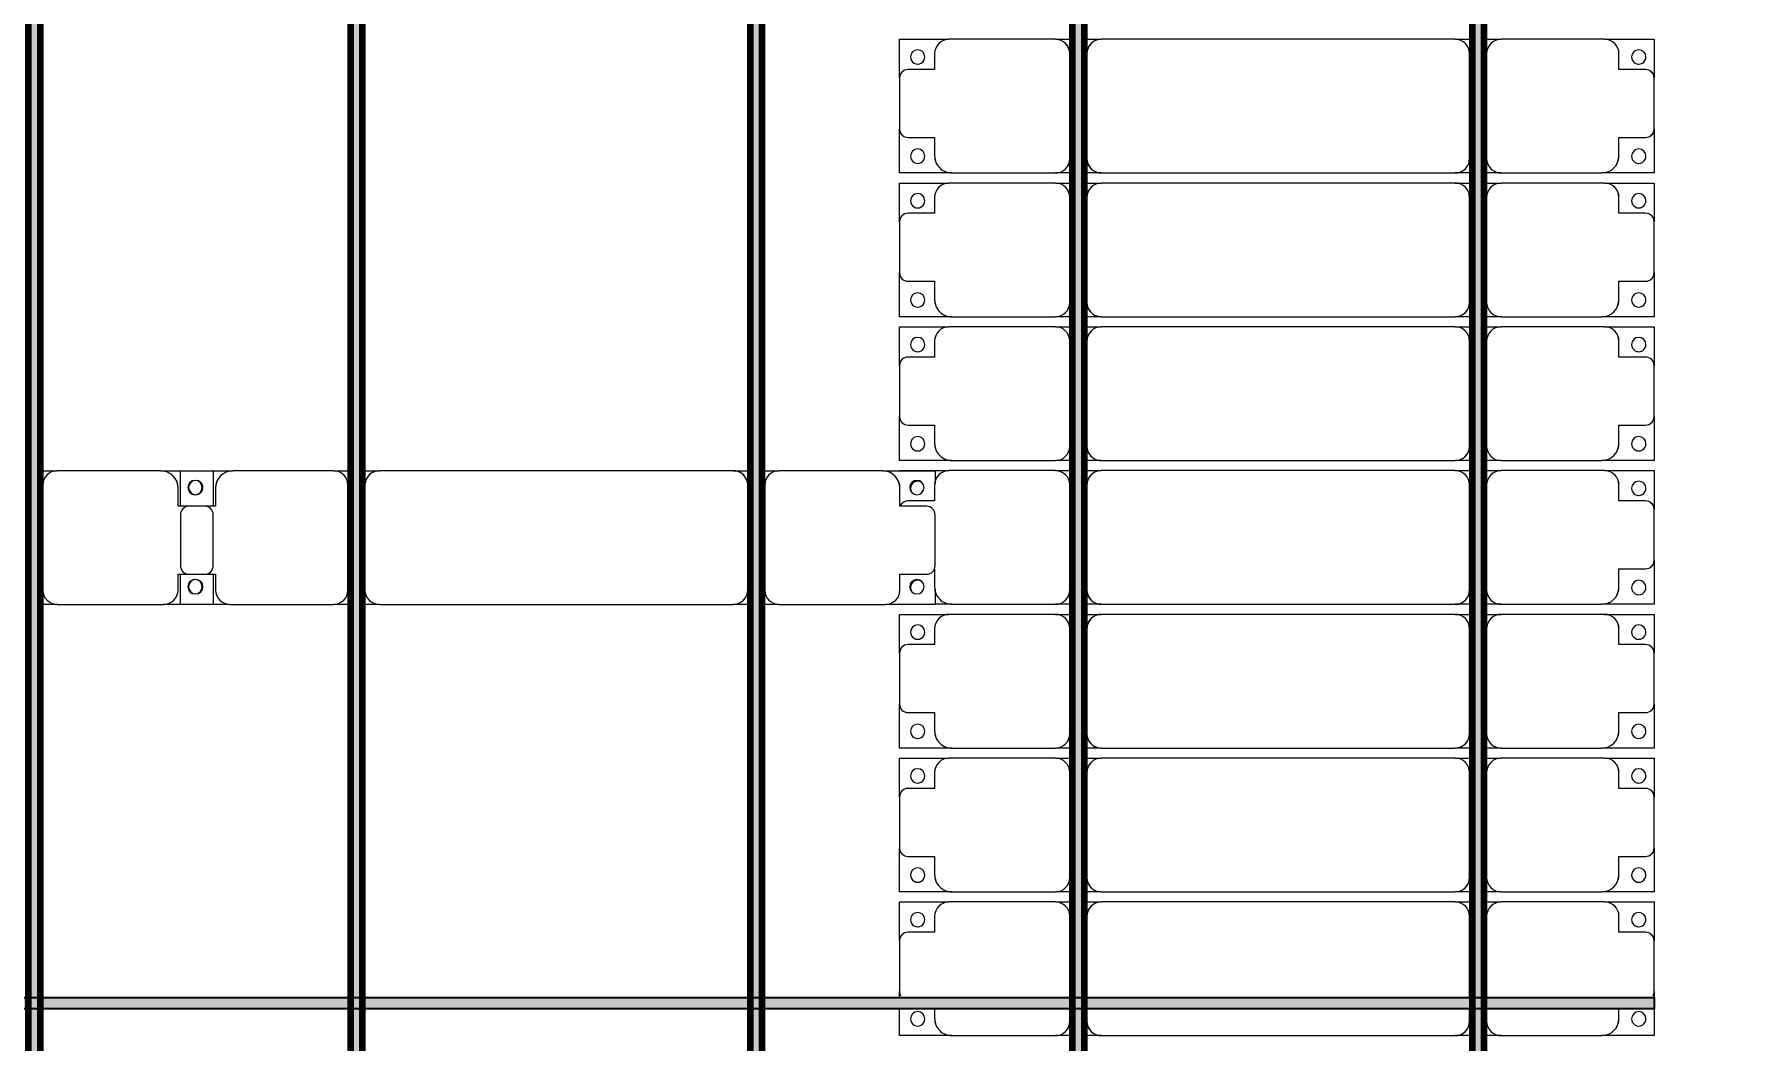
# Model space of a CAD drawing. Header units: millimetres. Extents: x 312848 to 517332, y -142134 to -35114.
# Drawn here: x 394305 to 400272, y -53078 to -49578 of the extents above; entities that cross this region are included whole.
import ezdxf

# ---------------------------------------------------------------- set-up
doc = ezdxf.new("R2010")
doc.units = ezdxf.units.MM
for name, color, linetype, lineweight in [('A-ANNO-DIMS', 211, 'Continuous', 9), ('A-ANNO-DIMS-500', 211, 'Continuous', 9), ('A-GENM', 13, 'Continuous', 9), ('S-BEAM', 12, 'Continuous', 9)]:
    doc.layers.add(name, color=color, linetype=linetype, lineweight=lineweight)
doc.styles.add('Trebuchet MS', font='trebuc.ttf', dxfattribs={"width": 0.8, "height": 1500})
doc.dimstyles.new('Arc_Length_-_3mm_Trebuchet_MS_3', dxfattribs={"dimscale": 304.8, "dimtxt": 1546.42636, "dimasz": 1.64042, "dimexe": 2.46063, "dimexo": 2.46063, "dimgap": 0.492126, "dimtad": 1, "dimdec": 0, "dimrnd": 10, "dimzin": 0, "dimdsep": 46, "dimtxsty": 'Trebuchet MS', "dimblk1": 'OBLIQUE', "dimblk2": 'OBLIQUE', "dimsah": 1, "dimcen": 0.09, "dimdle": 1.64042, "dimazin": 0, "dimtfac": 1, "dimtdec": 4, "dimtix": 1, "dimtmove": 0, "dimatfit": 3, "dimfxl": 1, "dimtvp": 1, "dimtfill": 1, "dimtolj": 1, "dimtzin": 0, "dimarcsym": 2})

# ---------------------------------------------------------------- blocks, each defined once
blk = doc.blocks.new('Dai phao do pin - DẢI PHAO ĐỠ PIN-67477-KHUNG KẾT CẤU BÈ PIN 3')
at = {"layer": 'A-GENM', "color": 7}
for p, q in [((65970, 241.6), (66029.7, 241.6)), ((66389.7, 241.6), (66029.7, 241.6)), ((66389.7, 241.6), (66572.2, 241.6)), ((66457.8, 241.6), (66640.3, 241.6)), ((66457.8, 118.2), (66457.8, 241.6)), ((66572.2, 241.6), (66572.2, 118.2)), ((66990.3, 241.6), (66640.3, 241.6)), ((66990.3, 241.6), (67050, 241.6)), ((67090, 241.6), (67149.7, 241.6)), ((68380.3, 241.6), (67149.7, 241.6)), ((68380.3, 241.6), (68440, 241.6)), ((68480, 241.6), (68539.7, 241.6)), ((68899.7, 241.6), (68539.7, 241.6)), ((68899.7, 241.6), (69082.2, 241.6)), ((69082.2, 241.6), (69082.2, 196.5)), ((65979.7, 191.6), (65979.7, -173.4)), ((66449.7, 118.2), (66449.7, 181.6)), ((66580.3, 181.6), (66580.3, 118.2)), ((67040.3, -173.4), (67040.3, 191.6)), ((67099.7, 191.6), (67099.7, -173.4)), ((68430.3, -173.4), (68430.3, 191.6)), ((68489.7, 191.6), (68489.7, -173.4)), ((68959.7, 118.2), (68959.7, 181.6)), ((66542.2, 118.2), (66449.7, 118.2)), ((66457.8, 88.2), (66457.8, -88.2)), ((66580.3, 118.2), (66487.8, 118.2)), ((66572.2, -88.2), (66572.2, 88.2)), ((69052.2, 118.2), (68959.7, 118.2)), ((69082.2, -88.2), (69082.2, 88.2)), ((66449.7, -173.4), (66449.7, -118.2)), ((66449.7, -118.2), (66542.2, -118.2)), ((66457.8, -223.4), (66457.8, -118.2)), ((66487.8, -118.2), (66580.3, -118.2)), ((66572.2, -118.2), (66572.2, -223.4)), ((66580.3, -118.2), (66580.3, -173.4)), ((68959.7, -173.4), (68959.7, -118.2)), ((68959.7, -118.2), (69052.2, -118.2)), ((69082.2, -169.7), (69082.2, -223.4)), ((66029.7, -223.4), (65970, -223.4)), ((66029.7, -223.4), (66399.7, -223.4)), ((66572.2, -223.4), (66399.7, -223.4)), ((66626.5, -223.4), (66457.8, -223.4)), ((66630.3, -223.4), (66990.3, -223.4)), ((67050, -223.4), (66990.3, -223.4)), ((67149.7, -223.4), (67090, -223.4)), ((67149.7, -223.4), (68380.3, -223.4)), ((68440, -223.4), (68380.3, -223.4)), ((68539.7, -223.4), (68480, -223.4)), ((68539.7, -223.4), (68909.7, -223.4)), ((69082.2, -223.4), (68909.7, -223.4))]:
    blk.add_line(p, q, dxfattribs=at)
for centre, radius, start, end in [((66029.7, 191.6), 50, 90, 180), ((66389.7, 181.6), 60, 0, 90), ((66640.3, 181.6), 60, 90, 180), ((66990.3, 191.6), 50, 0, 90), ((67149.7, 191.6), 50, 90, 180), ((67149.7, 191.6), 50, 105, 180), ((68380.3, 191.6), 50, 0, 90), ((68380.3, 191.6), 50, 15, 90), ((68539.7, 191.6), 50, 90, 180), ((68899.7, 181.6), 60, 360, 90), ((66029.7, 191.6), 50, 135, 180), ((66389.7, 181.6), 60, 0, 30), ((66508.6, 183.2), 25, 0, 180), ((66508.6, 183.2), 25, 180, 0), ((66511.4, 183.2), 25, 0, 180), ((66511.4, 183.2), 25, 180, 360), ((66640.3, 181.6), 60, 150, 180), ((66990.3, 191.6), 50, 0, 45), ((68539.7, 191.6), 50, 135, 180), ((68899.7, 181.6), 60, 360, 30), ((69018.6, 183.2), 25, 0, 180), ((69018.6, 183.2), 25, 180, 0), ((66487.8, 88.2), 30, 90, 180), ((66542.2, 88.2), 30, 0, 90), ((69052.2, 88.2), 30, 0, 90), ((66487.8, -88.2), 30, 180, 270), ((66542.2, -88.2), 30, 270, 0), ((69052.2, -88.2), 30, 270, 0), ((69052.2, -88.2), 30, 300, 330), ((66029.7, -173.4), 50, 180, 270), ((66029.7, -173.4), 50, 180, 225), ((66399.7, -173.4), 50, 270, 0), ((66399.7, -173.4), 50, 315, 0), ((66508.6, -161.8), 25, 0, 180), ((66508.6, -161.8), 25, 180, 360), ((66511.4, -161.8), 25, 0, 180), ((66511.4, -161.8), 25, 180, 0), ((66630.3, -173.4), 50, 180, 270), ((66630.3, -173.4), 50, 180, 225), ((66990.3, -173.4), 50, 270, 0), ((66990.3, -173.4), 50, 315, 0), ((67149.7, -173.4), 50, 180, 270), ((67149.7, -173.4), 50, 180, 270), ((68380.3, -173.4), 50, 270, 0), ((68380.3, -173.4), 50, 285, 0), ((68539.7, -173.4), 50, 180, 270), ((68539.7, -173.4), 50, 180, 225), ((68909.7, -173.4), 50, 270, 0), ((68909.7, -173.4), 50, 315, 0), ((69018.6, -161.8), 25, 0, 180), ((69018.6, -161.8), 25, 180, 0)]:
    blk.add_arc(centre, radius, start, end, dxfattribs=at)
blk = doc.blocks.new('Dầm C52 - Hộp 40x60-69555-KHUNG KẾT CẤU BÈ PIN 3')
at = {"layer": 'S-BEAM', "lineweight": 25}
blk.add_hatch(color=4, dxfattribs=at).paths.add_polyline_path([(37512.3, -20), (37702.2, -20), (37702.2, 20), (-37702.2, 20), (-37702.2, -20), (37035.7, -20)])
at = {"layer": 'S-BEAM', "color": 4, "lineweight": 25}
for p, q in [((-37702.2, 20), (37702.2, 20)), ((37702.2, 20), (37702.2, -20)), ((37702.2, -20), (-37702.2, -20))]:
    blk.add_line(p, q, dxfattribs=at)
blk = doc.blocks.new('Dải phao đi lại kèm đỡ invester - DẢI PHAO ĐI LẠI-V20-KHUNG KẾT CẤU BÈ PIN 3')
at = {"layer": 'A-GENM', "color": 7}
for p, q in [((80258.4, 1312.2), (80351.2, 1312.2)), ((80258.4, 1129.7), (80258.4, 1312.2)), ((80391.2, 1312.2), (80411.8, 1312.2)), ((80588.2, 1312.2), (80411.8, 1312.2)), ((80588.2, 1312.2), (80723.4, 1312.2)), ((80618.2, 1189.7), (80618.2, 1282.2)), ((80723.4, 1312.2), (80723.4, 1139.7)), ((80758.4, 1312.2), (80911.8, 1312.2)), ((80758.4, 1129.7), (80758.4, 1312.2)), ((80881.8, 1282.2), (80881.8, 1189.7)), ((81088.2, 1312.2), (80911.8, 1312.2)), ((81088.2, 1312.2), (81223.4, 1312.2)), ((81118.2, 1189.7), (81118.2, 1282.2)), ((81223.4, 1312.2), (81223.4, 1139.7)), ((81258.4, 1312.2), (81411.8, 1312.2)), ((81258.4, 1129.7), (81258.4, 1312.2)), ((81381.8, 1282.2), (81381.8, 1189.7)), ((81588.2, 1312.2), (81411.8, 1312.2)), ((81588.2, 1312.2), (81723.4, 1312.2)), ((81618.2, 1189.7), (81618.2, 1282.2)), ((81723.4, 1312.2), (81723.4, 1139.7)), ((81794.6, 1312.2), (81803.5, 1312.2)), ((82118.2, 1189.7), (82118.2, 1282.2)), ((82169.7, 1312.2), (82176.8, 1312.2)), ((82223.4, 1312.2), (82223.4, 1139.7)), ((82258.4, 1312.2), (82411.8, 1312.2)), ((82258.4, 1129.7), (82258.4, 1312.2)), ((82381.8, 1282.2), (82381.8, 1189.7)), ((82588.2, 1312.2), (82411.8, 1312.2)), ((82588.2, 1312.2), (82723.4, 1312.2)), ((82618.2, 1189.7), (82618.2, 1282.2)), ((82723.4, 1312.2), (82723.4, 1139.7)), ((82758.4, 1312.2), (82911.8, 1312.2)), ((82758.4, 1129.7), (82758.4, 1312.2)), ((82881.8, 1282.2), (82881.8, 1189.7)), ((83088.2, 1312.2), (82911.8, 1312.2)), ((83088.2, 1312.2), (83223.4, 1312.2)), ((83118.2, 1189.7), (83118.2, 1282.2)), ((83223.4, 1312.2), (83223.4, 1139.7)), ((83258.4, 1312.2), (83411.8, 1312.2)), ((83258.4, 1129.7), (83258.4, 1312.2)), ((83381.8, 1282.2), (83381.8, 1189.7)), ((83588.2, 1312.2), (83411.8, 1312.2)), ((83588.2, 1312.2), (83723.4, 1312.2)), ((83618.2, 1189.7), (83618.2, 1282.2)), ((83723.4, 1312.2), (83723.4, 1139.7)), ((80351.2, 1189.7), (80318.4, 1189.7)), ((80673.4, 1189.7), (80618.2, 1189.7)), ((80723.4, 769.7), (80723.4, 1139.7)), ((80881.8, 1189.7), (80818.4, 1189.7)), ((81173.4, 1189.7), (81118.2, 1189.7)), ((81223.4, 769.7), (81223.4, 1139.7)), ((81381.8, 1189.7), (81318.4, 1189.7)), ((81673.4, 1189.7), (81618.2, 1189.7)), ((81723.4, 769.7), (81723.4, 1139.7)), ((81758.4, 1129.7), (81758.4, 1188.8)), ((81881.8, 1189.7), (81818.4, 1189.7)), ((82173.4, 1189.7), (82118.2, 1189.7)), ((82223.4, 769.7), (82223.4, 1139.7)), ((82381.8, 1189.7), (82318.4, 1189.7)), ((82673.4, 1189.7), (82618.2, 1189.7)), ((82723.4, 769.7), (82723.4, 1139.7)), ((82881.8, 1189.7), (82818.4, 1189.7)), ((83173.4, 1189.7), (83118.2, 1189.7)), ((83223.4, 769.7), (83223.4, 1139.7)), ((83381.8, 1189.7), (83318.4, 1189.7)), ((83673.4, 1189.7), (83618.2, 1189.7)), ((83723.4, 769.7), (83723.4, 1139.7)), ((80258.4, 1129.7), (80258.4, 769.7)), ((80758.4, 1129.7), (80758.4, 769.7)), ((81258.4, 1129.7), (81258.4, 769.7)), ((81758.4, 1129.7), (81758.4, 769.7)), ((82258.4, 1129.7), (82258.4, 769.7)), ((82758.4, 1129.7), (82758.4, 769.7)), ((83258.4, 1129.7), (83258.4, 769.7)), ((80258.4, 710), (80258.4, 769.7)), ((80308.4, 719.7), (80351.2, 719.7)), ((80391.2, 719.7), (80673.4, 719.7)), ((80723.4, 769.7), (80723.4, 710)), ((80758.4, 710), (80758.4, 769.7)), ((80808.4, 719.7), (81173.4, 719.7)), ((81223.4, 769.7), (81223.4, 710)), ((81258.4, 710), (81258.4, 769.7)), ((81308.4, 719.7), (81673.4, 719.7)), ((81723.4, 769.7), (81723.4, 710)), ((81758.4, 710), (81758.4, 769.7)), ((81808.4, 719.7), (82173.4, 719.7)), ((82223.4, 769.7), (82223.4, 710)), ((82258.4, 710), (82258.4, 769.7)), ((82308.4, 719.7), (82673.4, 719.7)), ((82723.4, 769.7), (82723.4, 710)), ((82758.4, 710), (82758.4, 769.7)), ((82808.4, 719.7), (83173.4, 719.7)), ((83223.4, 769.7), (83223.4, 710)), ((83258.4, 710), (83258.4, 769.7)), ((83308.4, 719.7), (83673.4, 719.7)), ((83723.4, 769.7), (83723.4, 710)), ((80258.4, 610.3), (80258.4, 670)), ((80351.2, 660.3), (80308.4, 660.3)), ((80673.4, 660.3), (80391.2, 660.3)), ((80723.4, 670), (80723.4, 610.3)), ((80758.4, 610.3), (80758.4, 670)), ((81173.4, 660.3), (80808.4, 660.3)), ((81223.4, 670), (81223.4, 610.3)), ((81258.4, 610.3), (81258.4, 670)), ((81673.4, 660.3), (81308.4, 660.3)), ((81723.4, 670), (81723.4, 610.3)), ((81758.4, 610.3), (81758.4, 670)), ((82173.4, 660.3), (81808.4, 660.3)), ((82223.4, 670), (82223.4, 610.3)), ((82258.4, 610.3), (82258.4, 670)), ((82673.4, 660.3), (82308.4, 660.3)), ((82723.4, 670), (82723.4, 610.3)), ((82758.4, 610.3), (82758.4, 670)), ((83173.4, 660.3), (82808.4, 660.3)), ((83223.4, 670), (83223.4, 610.3)), ((83258.4, 610.3), (83258.4, 670)), ((83673.4, 660.3), (83308.4, 660.3)), ((83723.4, 670), (83723.4, 610.3)), ((80258.4, 610.3), (80258.4, -620.3)), ((80723.4, -620.3), (80723.4, 610.3)), ((80758.4, 610.3), (80758.4, -620.3)), ((81223.4, -620.3), (81223.4, 610.3)), ((81258.4, 610.3), (81258.4, -620.3)), ((81723.4, -620.3), (81723.4, 610.3)), ((81758.4, 610.3), (81758.4, -620.3)), ((82223.4, -620.3), (82223.4, 610.3)), ((82258.4, 610.3), (82258.4, -620.3)), ((82723.4, -620.3), (82723.4, 610.3)), ((82758.4, 610.3), (82758.4, -620.3)), ((83223.4, -620.3), (83223.4, 610.3)), ((83258.4, 610.3), (83258.4, -620.3)), ((83723.4, -620.3), (83723.4, 610.3)), ((80258.4, -680), (80258.4, -620.3)), ((80723.4, -620.3), (80723.4, -680)), ((80758.4, -680), (80758.4, -620.3)), ((81223.4, -620.3), (81223.4, -680)), ((81258.4, -680), (81258.4, -620.3)), ((81723.4, -620.3), (81723.4, -680)), ((81758.4, -680), (81758.4, -620.3)), ((82223.4, -620.3), (82223.4, -680)), ((82258.4, -680), (82258.4, -620.3)), ((82723.4, -620.3), (82723.4, -680)), ((82758.4, -680), (82758.4, -620.3)), ((83223.4, -620.3), (83223.4, -680)), ((83258.4, -680), (83258.4, -620.3)), ((83723.4, -620.3), (83723.4, -680)), ((80308.4, -670.3), (80351.2, -670.3)), ((80391.2, -670.3), (80673.4, -670.3)), ((80808.4, -670.3), (81173.4, -670.3)), ((81308.4, -670.3), (81673.4, -670.3)), ((81808.4, -670.3), (82173.4, -670.3)), ((82308.4, -670.3), (82673.4, -670.3)), ((82808.4, -670.3), (83173.4, -670.3)), ((83308.4, -670.3), (83673.4, -670.3)), ((80258.4, -779.7), (80258.4, -720)), ((80351.2, -729.7), (80308.4, -729.7)), ((80673.4, -729.7), (80391.2, -729.7)), ((80723.4, -720), (80723.4, -779.7)), ((80758.4, -779.7), (80758.4, -720)), ((81173.4, -729.7), (80808.4, -729.7)), ((81223.4, -720), (81223.4, -779.7)), ((81258.4, -779.7), (81258.4, -720)), ((81673.4, -729.7), (81308.4, -729.7)), ((81723.4, -720), (81723.4, -779.7)), ((81758.4, -779.7), (81758.4, -720)), ((82173.4, -729.7), (81808.4, -729.7)), ((82223.4, -720), (82223.4, -779.7)), ((82258.4, -779.7), (82258.4, -720)), ((82673.4, -729.7), (82308.4, -729.7)), ((82723.4, -720), (82723.4, -779.7)), ((82758.4, -779.7), (82758.4, -720)), ((83173.4, -729.7), (82808.4, -729.7)), ((83223.4, -720), (83223.4, -779.7)), ((83258.4, -779.7), (83258.4, -720)), ((83673.4, -729.7), (83308.4, -729.7)), ((83723.4, -720), (83723.4, -779.7)), ((80258.4, -779.7), (80258.4, -1129.7)), ((80723.4, -1139.7), (80723.4, -779.7)), ((80758.4, -779.7), (80758.4, -1129.7)), ((81223.4, -1139.7), (81223.4, -779.7)), ((81258.4, -779.7), (81258.4, -1129.7)), ((81723.4, -1139.7), (81723.4, -779.7)), ((81758.4, -779.7), (81758.4, -1129.7)), ((82223.4, -1139.7), (82223.4, -779.7)), ((82258.4, -779.7), (82258.4, -1129.7)), ((82723.4, -1139.7), (82723.4, -779.7)), ((82758.4, -779.7), (82758.4, -1129.7)), ((83223.4, -1139.7), (83223.4, -779.7)), ((83258.4, -779.7), (83258.4, -1129.7)), ((83723.4, -1139.7), (83723.4, -779.7)), ((80258.4, -1312.2), (80258.4, -1129.7)), ((80758.4, -1312.2), (80758.4, -1129.7)), ((81258.4, -1312.2), (81258.4, -1129.7)), ((81758.4, -1312.2), (81758.4, -1129.7)), ((82258.4, -1312.2), (82258.4, -1129.7)), ((82758.4, -1312.2), (82758.4, -1129.7)), ((83258.4, -1312.2), (83258.4, -1129.7)), ((80318.4, -1189.7), (80351.2, -1189.7)), ((80618.2, -1282.2), (80618.2, -1189.7)), ((80618.2, -1189.7), (80673.4, -1189.7)), ((80723.4, -1139.7), (80723.4, -1312.2)), ((80818.4, -1189.7), (80881.8, -1189.7)), ((80881.8, -1189.7), (80881.8, -1282.2)), ((81118.2, -1282.2), (81118.2, -1189.7)), ((81118.2, -1189.7), (81173.4, -1189.7)), ((81223.4, -1139.7), (81223.4, -1312.2)), ((81318.4, -1189.7), (81381.8, -1189.7)), ((81381.8, -1189.7), (81381.8, -1282.2)), ((81618.2, -1282.2), (81618.2, -1189.7)), ((81618.2, -1189.7), (81673.4, -1189.7)), ((81723.4, -1139.7), (81723.4, -1312.2)), ((81818.4, -1189.7), (81881.8, -1189.7)), ((81881.8, -1189.7), (81881.8, -1282.2)), ((82118.2, -1282.2), (82118.2, -1189.7)), ((82118.2, -1189.7), (82173.4, -1189.7)), ((82223.4, -1139.7), (82223.4, -1312.2)), ((82318.4, -1189.7), (82381.8, -1189.7)), ((82381.8, -1189.7), (82381.8, -1282.2)), ((82618.2, -1282.2), (82618.2, -1189.7)), ((82618.2, -1189.7), (82673.4, -1189.7)), ((82723.4, -1139.7), (82723.4, -1312.2)), ((82818.4, -1189.7), (82881.8, -1189.7)), ((82881.8, -1189.7), (82881.8, -1282.2)), ((83118.2, -1282.2), (83118.2, -1189.7)), ((83118.2, -1189.7), (83173.4, -1189.7)), ((83223.4, -1139.7), (83223.4, -1312.2)), ((83318.4, -1189.7), (83381.8, -1189.7)), ((83381.8, -1189.7), (83381.8, -1282.2)), ((83618.2, -1282.2), (83618.2, -1189.7)), ((83618.2, -1189.7), (83673.4, -1189.7)), ((83723.4, -1139.7), (83723.4, -1312.2)), ((80351.2, -1312.2), (80258.4, -1312.2)), ((80411.8, -1312.2), (80391.2, -1312.2)), ((80411.8, -1312.2), (80588.2, -1312.2)), ((80723.4, -1312.2), (80588.2, -1312.2)), ((80911.8, -1312.2), (80758.4, -1312.2)), ((80911.8, -1312.2), (81088.2, -1312.2)), ((81223.4, -1312.2), (81088.2, -1312.2)), ((81411.8, -1312.2), (81258.4, -1312.2)), ((81411.8, -1312.2), (81588.2, -1312.2)), ((81723.4, -1312.2), (81588.2, -1312.2)), ((81911.8, -1312.2), (81758.4, -1312.2)), ((81911.8, -1312.2), (82088.2, -1312.2)), ((82223.4, -1312.2), (82088.2, -1312.2)), ((82411.8, -1312.2), (82258.4, -1312.2)), ((82411.8, -1312.2), (82588.2, -1312.2)), ((82723.4, -1312.2), (82588.2, -1312.2)), ((82911.8, -1312.2), (82758.4, -1312.2)), ((82911.8, -1312.2), (83088.2, -1312.2)), ((83223.4, -1312.2), (83088.2, -1312.2)), ((83411.8, -1312.2), (83258.4, -1312.2)), ((83411.8, -1312.2), (83588.2, -1312.2)), ((83723.4, -1312.2), (83588.2, -1312.2))]:
    blk.add_line(p, q, dxfattribs=at)
for centre, radius, start, end in [((80316.8, 1248.6), 25, 90, 270), ((80316.8, 1248.6), 25, 270, 90), ((80411.8, 1282.2), 30, 90, 120), ((80411.8, 1282.2), 30, 90, 120), ((80588.2, 1282.2), 30, 0, 90), ((80588.2, 1282.2), 30, 30, 90), ((80661.8, 1248.6), 25, 90, 270), ((80661.8, 1248.6), 25, 270, 90), ((80816.8, 1248.6), 25, 90, 270), ((80816.8, 1248.6), 25, 270, 90), ((80911.8, 1282.2), 30, 90, 180), ((80911.8, 1282.2), 30, 90, 150), ((81088.2, 1282.2), 30, 0, 90), ((81088.2, 1282.2), 30, 30, 90), ((81161.8, 1248.6), 25, 90, 270), ((81161.8, 1248.6), 25, 270, 90), ((81316.8, 1248.6), 25, 90, 270), ((81316.8, 1248.6), 25, 270, 90), ((81411.8, 1282.2), 30, 90, 180), ((81411.8, 1282.2), 30, 90, 150), ((81588.2, 1282.2), 30, 0, 90), ((81588.2, 1282.2), 30, 30, 90), ((81661.8, 1248.6), 25, 90, 270), ((81661.8, 1248.6), 25, 270, 90), ((81816.8, 1248.6), 25, 90, 120), ((81816.8, 1248.6), 25, 330, 90), ((82088.2, 1282.2), 30, 360, 60), ((82161.8, 1248.6), 25, 90, 120), ((82161.8, 1248.6), 25, 330, 90), ((82316.8, 1248.6), 25, 90, 270), ((82316.8, 1248.6), 25, 270, 90), ((82411.8, 1282.2), 30, 90, 180), ((82411.8, 1282.2), 30, 90, 150), ((82588.2, 1282.2), 30, 0, 90), ((82588.2, 1282.2), 30, 30, 90), ((82661.8, 1248.6), 25, 90, 270), ((82661.8, 1248.6), 25, 270, 90), ((82816.8, 1248.6), 25, 90, 270), ((82816.8, 1248.6), 25, 270, 90), ((82911.8, 1282.2), 30, 90, 180), ((82911.8, 1282.2), 30, 90, 150), ((83088.2, 1282.2), 30, 0, 90), ((83088.2, 1282.2), 30, 30, 90), ((83161.8, 1248.6), 25, 90, 270), ((83161.8, 1248.6), 25, 270, 90), ((83316.8, 1248.6), 25, 90, 270), ((83316.8, 1248.6), 25, 270, 90), ((83411.8, 1282.2), 30, 90, 180), ((83411.8, 1282.2), 30, 90, 150), ((83588.2, 1282.2), 30, 0, 90), ((83588.2, 1282.2), 30, 30, 90), ((83661.8, 1248.6), 25, 90, 270), ((83661.8, 1248.6), 25, 270, 90), ((80661.8, 1248.6), 25, 180, 195), ((81161.8, 1248.6), 25, 180, 195), ((81661.8, 1248.6), 25, 180, 195), ((82661.8, 1248.6), 25, 180, 195), ((83161.8, 1248.6), 25, 180, 195), ((83661.8, 1248.6), 25, 180, 195), ((80318.4, 1129.7), 60, 90, 180), ((80318.4, 1129.7), 60, 90, 120), ((80673.4, 1139.7), 50, 0, 90), ((80673.4, 1139.7), 50, 45, 90), ((80818.4, 1129.7), 60, 90, 180), ((80818.4, 1129.7), 60, 90, 120), ((81173.4, 1139.7), 50, 0, 90), ((81173.4, 1139.7), 50, 45, 90), ((81318.4, 1129.7), 60, 90, 180), ((81318.4, 1129.7), 60, 90, 120), ((81673.4, 1139.7), 50, 360, 90), ((81673.4, 1139.7), 50, 45, 90), ((81818.4, 1129.7), 60, 90, 180), ((81818.4, 1129.7), 60, 105, 120), ((82173.4, 1139.7), 50, 0, 90), ((82173.4, 1139.7), 50, 45, 75), ((82318.4, 1129.7), 60, 90, 180), ((82318.4, 1129.7), 60, 90, 120), ((82673.4, 1139.7), 50, 0, 90), ((82673.4, 1139.7), 50, 45, 90), ((82818.4, 1129.7), 60, 90, 180), ((82818.4, 1129.7), 60, 90, 120), ((83173.4, 1139.7), 50, 0, 90), ((83173.4, 1139.7), 50, 45, 90), ((83318.4, 1129.7), 60, 90, 180), ((83318.4, 1129.7), 60, 90, 120), ((83673.4, 1139.7), 50, 0, 90), ((83673.4, 1139.7), 50, 45, 90), ((80308.4, 769.7), 50, 180, 270), ((80308.4, 769.7), 50, 225, 270), ((80673.4, 769.7), 50, 270, 0), ((80673.4, 769.7), 50, 270, 315), ((80808.4, 769.7), 50, 180, 270), ((80808.4, 769.7), 50, 225, 270), ((81173.4, 769.7), 50, 270, 0), ((81173.4, 769.7), 50, 270, 315), ((81308.4, 769.7), 50, 180, 270), ((81308.4, 769.7), 50, 225, 270), ((81673.4, 769.7), 50, 270, 360), ((81673.4, 769.7), 50, 270, 315), ((81808.4, 769.7), 50, 180, 270), ((81808.4, 769.7), 50, 225, 270), ((82173.4, 769.7), 50, 270, 0), ((82173.4, 769.7), 50, 270, 315), ((82308.4, 769.7), 50, 180, 270), ((82308.4, 769.7), 50, 225, 270), ((82673.4, 769.7), 50, 270, 360), ((82673.4, 769.7), 50, 270, 315), ((82808.4, 769.7), 50, 180, 270), ((82808.4, 769.7), 50, 225, 270), ((83173.4, 769.7), 50, 270, 360), ((83173.4, 769.7), 50, 270, 315), ((83308.4, 769.7), 50, 180, 270), ((83308.4, 769.7), 50, 225, 270), ((83673.4, 769.7), 50, 270, 360), ((83673.4, 769.7), 50, 270, 315), ((80308.4, 610.3), 50, 90, 180), ((80308.4, 610.3), 50, 105, 180), ((80673.4, 610.3), 50, 0, 90), ((80673.4, 610.3), 50, 15, 90), ((80808.4, 610.3), 50, 90, 180), ((80808.4, 610.3), 50, 105, 180), ((81173.4, 610.3), 50, 0, 90), ((81173.4, 610.3), 50, 15, 90), ((81308.4, 610.3), 50, 90, 180), ((81308.4, 610.3), 50, 105, 180), ((81673.4, 610.3), 50, 0, 90), ((81673.4, 610.3), 50, 15, 90), ((81808.4, 610.3), 50, 90, 180), ((81808.4, 610.3), 50, 105, 180), ((82173.4, 610.3), 50, 360, 90), ((82173.4, 610.3), 50, 15, 90), ((82308.4, 610.3), 50, 90, 180), ((82308.4, 610.3), 50, 105, 180), ((82673.4, 610.3), 50, 360, 90), ((82673.4, 610.3), 50, 15, 90), ((82808.4, 610.3), 50, 90, 180), ((82808.4, 610.3), 50, 105, 180), ((83173.4, 610.3), 50, 360, 90), ((83173.4, 610.3), 50, 15, 90), ((83308.4, 610.3), 50, 90, 180), ((83308.4, 610.3), 50, 105, 180), ((83673.4, 610.3), 50, 360, 90), ((83673.4, 610.3), 50, 15, 90), ((80308.4, -620.3), 50, 180, 270), ((80308.4, -620.3), 50, 195, 270), ((80673.4, -620.3), 50, 270, 0), ((80673.4, -620.3), 50, 270, 0), ((80808.4, -620.3), 50, 180, 270), ((80808.4, -620.3), 50, 195, 270), ((81173.4, -620.3), 50, 270, 0), ((81173.4, -620.3), 50, 270, 0), ((81308.4, -620.3), 50, 180, 270), ((81308.4, -620.3), 50, 195, 270), ((81673.4, -620.3), 50, 270, 0), ((81673.4, -620.3), 50, 270, 0), ((81808.4, -620.3), 50, 180, 270), ((81808.4, -620.3), 50, 195, 270), ((82173.4, -620.3), 50, 270, 0), ((82173.4, -620.3), 50, 270, 0), ((82308.4, -620.3), 50, 180, 270), ((82308.4, -620.3), 50, 195, 270), ((82673.4, -620.3), 50, 270, 360), ((82673.4, -620.3), 50, 270, 360), ((82808.4, -620.3), 50, 180, 270), ((82808.4, -620.3), 50, 195, 270), ((83173.4, -620.3), 50, 270, 0), ((83173.4, -620.3), 50, 270, 0), ((83308.4, -620.3), 50, 180, 270), ((83308.4, -620.3), 50, 195, 270), ((83673.4, -620.3), 50, 270, 0), ((83673.4, -620.3), 50, 270, 0), ((80308.4, -779.7), 50, 90, 180), ((80308.4, -779.7), 50, 90, 135), ((80673.4, -779.7), 50, 0, 90), ((80673.4, -779.7), 50, 45, 90), ((80808.4, -779.7), 50, 90, 180), ((80808.4, -779.7), 50, 90, 135), ((81173.4, -779.7), 50, 0, 90), ((81173.4, -779.7), 50, 45, 90), ((81308.4, -779.7), 50, 90, 180), ((81308.4, -779.7), 50, 90, 135), ((81673.4, -779.7), 50, 0, 90), ((81673.4, -779.7), 50, 45, 90), ((81808.4, -779.7), 50, 90, 180), ((81808.4, -779.7), 50, 90, 135), ((82173.4, -779.7), 50, 0, 90), ((82173.4, -779.7), 50, 45, 90), ((82308.4, -779.7), 50, 90, 180), ((82308.4, -779.7), 50, 90, 135), ((82673.4, -779.7), 50, 0, 90), ((82673.4, -779.7), 50, 45, 90), ((82808.4, -779.7), 50, 90, 180), ((82808.4, -779.7), 50, 90, 135), ((83173.4, -779.7), 50, 0, 90), ((83173.4, -779.7), 50, 45, 90), ((83308.4, -779.7), 50, 90, 180), ((83308.4, -779.7), 50, 90, 135), ((83673.4, -779.7), 50, 0, 90), ((83673.4, -779.7), 50, 45, 90), ((80318.4, -1129.7), 60, 180, 270), ((80818.4, -1129.7), 60, 180, 270), ((81318.4, -1129.7), 60, 180, 270), ((81818.4, -1129.7), 60, 180, 270), ((82318.4, -1129.7), 60, 180, 270), ((82818.4, -1129.7), 60, 180, 270), ((83318.4, -1129.7), 60, 180, 270), ((80318.4, -1129.7), 60, 240, 270), ((80673.4, -1139.7), 50, 270, 0), ((80673.4, -1139.7), 50, 270, 315), ((80818.4, -1129.7), 60, 240, 270), ((81173.4, -1139.7), 50, 270, 360), ((81173.4, -1139.7), 50, 270, 315), ((81318.4, -1129.7), 60, 240, 270), ((81673.4, -1139.7), 50, 270, 360), ((81673.4, -1139.7), 50, 270, 315), ((81818.4, -1129.7), 60, 240, 270), ((82173.4, -1139.7), 50, 270, 360), ((82173.4, -1139.7), 50, 270, 315), ((82318.4, -1129.7), 60, 240, 270), ((82673.4, -1139.7), 50, 270, 360), ((82673.4, -1139.7), 50, 270, 315), ((82818.4, -1129.7), 60, 240, 270), ((83173.4, -1139.7), 50, 270, 360), ((83173.4, -1139.7), 50, 270, 315), ((83318.4, -1129.7), 60, 240, 270), ((83673.4, -1139.7), 50, 270, 0), ((83673.4, -1139.7), 50, 270, 315), ((80316.8, -1258.6), 25, 90, 270), ((80316.8, -1258.6), 25, 270, 90), ((80661.8, -1258.6), 25, 90, 270), ((80661.8, -1258.6), 25, 165, 180), ((80661.8, -1258.6), 25, 270, 90), ((80816.8, -1258.6), 25, 90, 270), ((80816.8, -1258.6), 25, 270, 90), ((81161.8, -1258.6), 25, 90, 270), ((81161.8, -1258.6), 25, 165, 180), ((81161.8, -1258.6), 25, 270, 90), ((81316.8, -1258.6), 25, 90, 270), ((81316.8, -1258.6), 25, 270, 90), ((81661.8, -1258.6), 25, 90, 270), ((81661.8, -1258.6), 25, 165, 180), ((81661.8, -1258.6), 25, 270, 90), ((81816.8, -1258.6), 25, 90, 270), ((81816.8, -1258.6), 25, 270, 90), ((82161.8, -1258.6), 25, 90, 270), ((82161.8, -1258.6), 25, 165, 180), ((82161.8, -1258.6), 25, 270, 90), ((82316.8, -1258.6), 25, 90, 270), ((82316.8, -1258.6), 25, 270, 90), ((82661.8, -1258.6), 25, 90, 270), ((82661.8, -1258.6), 25, 165, 180), ((82661.8, -1258.6), 25, 270, 90), ((82816.8, -1258.6), 25, 90, 270), ((82816.8, -1258.6), 25, 270, 90), ((83161.8, -1258.6), 25, 90, 270), ((83161.8, -1258.6), 25, 165, 180), ((83161.8, -1258.6), 25, 270, 90), ((83316.8, -1258.6), 25, 90, 270), ((83316.8, -1258.6), 25, 270, 90), ((83661.8, -1258.6), 25, 90, 270), ((83661.8, -1258.6), 25, 165, 180), ((83661.8, -1258.6), 25, 270, 90), ((80411.8, -1282.2), 30, 240, 270), ((80411.8, -1282.2), 30, 240, 270), ((80588.2, -1282.2), 30, 270, 0), ((80588.2, -1282.2), 30, 270, 330), ((80911.8, -1282.2), 30, 180, 270), ((80911.8, -1282.2), 30, 210, 270), ((81088.2, -1282.2), 30, 270, 360), ((81088.2, -1282.2), 30, 270, 330), ((81411.8, -1282.2), 30, 180, 270), ((81411.8, -1282.2), 30, 210, 270), ((81588.2, -1282.2), 30, 270, 360), ((81588.2, -1282.2), 30, 270, 330), ((81911.8, -1282.2), 30, 180, 270), ((81911.8, -1282.2), 30, 210, 270), ((82088.2, -1282.2), 30, 270, 360), ((82088.2, -1282.2), 30, 270, 330), ((82411.8, -1282.2), 30, 180, 270), ((82411.8, -1282.2), 30, 210, 270), ((82588.2, -1282.2), 30, 270, 360), ((82588.2, -1282.2), 30, 270, 330), ((82911.8, -1282.2), 30, 180, 270), ((82911.8, -1282.2), 30, 210, 270), ((83088.2, -1282.2), 30, 270, 360), ((83088.2, -1282.2), 30, 270, 330), ((83411.8, -1282.2), 30, 180, 270), ((83411.8, -1282.2), 30, 210, 270), ((83588.2, -1282.2), 30, 270, 360), ((83588.2, -1282.2), 30, 270, 330)]:
    blk.add_arc(centre, radius, start, end, dxfattribs=at)
blk = doc.blocks.new('Dầm C52 - Dầm C52-66353-KHUNG KẾT CẤU BÈ PIN 3')
at = {"layer": 'S-BEAM', "lineweight": 140}
blk.add_hatch(color=1, dxfattribs=at).paths.add_polyline_path([(-45616.3, 20), (-45616.3, -20), (45616.3, -20), (45616.3, 20), (-45569, 20)])
at = {"layer": 'S-BEAM', "color": 1, "lineweight": 140}
for p, q in [((-45616.3, 20), (45616.3, 20)), ((45616.3, -20), (-45616.3, -20))]:
    blk.add_line(p, q, dxfattribs=at)
blk = doc.blocks.new('Dầm C52 - Dầm C52-V13-KHUNG KẾT CẤU BÈ PIN 3')
at = {"layer": 'S-BEAM', "lineweight": 140}
blk.add_hatch(color=1, dxfattribs=at).paths.add_polyline_path([(-45616.3, 20), (-45616.3, -20), (45616.3, -20), (45616.3, 20), (-45569, 20)])
at = {"layer": 'S-BEAM', "color": 1, "lineweight": 140}
for p, q in [((-45616.3, 20), (45616.3, 20)), ((45616.3, -20), (-45616.3, -20))]:
    blk.add_line(p, q, dxfattribs=at)
blk = doc.blocks.new('be pin 3_rvt-1-KHUNG KẾT CẤU BÈ PIN 3')
at = {"layer": 'A-GENM', "color": 4, "lineweight": 25, "rotation": 90.00000000000026}
blk.add_blockref('Dải phao đi lại kèm đỡ invester - DẢI PHAO ĐI LẠI-V20-KHUNG KẾT CẤU BÈ PIN 3', (398624.7, -133318.6), dxfattribs=at)
at = {"layer": 'A-GENM', "color": 4, "lineweight": 25}
blk.add_blockref('Dai phao do pin - DẢI PHAO ĐỠ PIN-67477-KHUNG KẾT CẤU BÈ PIN 3', (328354.7, -51337.3), dxfattribs=at)
at = {"layer": 'S-BEAM', "color": 4, "lineweight": 25, "rotation": 89.99999999999962}
for name, p in [('Dầm C52 - Dầm C52-V13-KHUNG KẾT CẤU BÈ PIN 3', (394304.7, -88363.7)), ('Dầm C52 - Dầm C52-V13-KHUNG KẾT CẤU BÈ PIN 3', (395424.7, -88363.7)), ('Dầm C52 - Dầm C52-V13-KHUNG KẾT CẤU BÈ PIN 3', (396814.7, -88363.7)), ('Dầm C52 - Dầm C52-66353-KHUNG KẾT CẤU BÈ PIN 3', (397934.7, -88363.7)), ('Dầm C52 - Dầm C52-V13-KHUNG KẾT CẤU BÈ PIN 3', (399324.7, -88363.7))]:
    blk.add_blockref(name, p, dxfattribs=at)
at = {"layer": 'S-BEAM', "color": 4, "lineweight": 25}
blk.add_blockref('Dầm C52 - Hộp 40x60-69555-KHUNG KẾT CẤU BÈ PIN 3', (362234.7, -52947.4), dxfattribs=at)
blk = doc.blocks.new('DIMBLOCK5-KHUNG KẾT CẤU BÈ PIN 3')
at = {"layer": 'A-ANNO-DIMS-500', "transparency": 16777216}
for p, q in [((413167.6, -113837.3), (413167.6, -42837.3)), ((413167.6, -43337.3), (399246.1, -43337.3)), ((413167.6, -43337.3), (413917.6, -43337.3)), ((413167.6, -113337.3), (412417.6, -113337.3)), ((413167.6, -113337.3), (413564, -113337.3))]:
    blk.add_line(p, q, dxfattribs=at)
at = {"layer": 'A-ANNO-DIMS-500', "lineweight": 70, "transparency": 16777216}
for p, q in [((413167.6, -43337.3), (412917.6, -43087.3)), ((413167.6, -43337.3), (413417.6, -43587.3)), ((413167.6, -113337.3), (412917.6, -113087.3)), ((413167.6, -113337.3), (413417.6, -113587.3))]:
    blk.add_line(p, q, dxfattribs=at)
at = {"layer": 'A-ANNO-DIMS-500', "color": 0, "transparency": 16777216, "insert": (411098.2, -80303.1), "char_height": 1500, "width": 4717.911, "attachment_point": 1, "rotation": 90, "line_spacing_factor": 1.048425, "style": 'Trebuchet MS', "bg_fill": 3, "box_fill_scale": 1.25, "bg_fill_color": 256, "bg_fill_true_color": 13158600, "bg_fill_transparency": 0}
blk.add_mtext('70000', dxfattribs=at)
blk = doc.blocks.new('_Oblique')
at = {"color": 0, "linetype": 'ByBlock', "lineweight": -2}
blk.add_line((-0.5, -0.5), (0.5, 0.5), dxfattribs=at)

msp = doc.modelspace()

# ---------------------------------------------------------------- block references
at = {"lineweight": 5}
msp.add_blockref('be pin 3_rvt-1-KHUNG KẾT CẤU BÈ PIN 3', (0, 0), dxfattribs=at)

# ---------------------------------------------------------------- next in the draw order: dimensions: what is measured, and where the dimension line sits
at = {"layer": 'A-ANNO-DIMS'}
dim = msp.add_linear_dim(base=(413167.6, -43337.3), p1=(412814, -113337.3), p2=(398496.1, -43337.3), angle=90, dimstyle='Arc_Length_-_3mm_Trebuchet_MS_3', override={"dimpost": '<>', "dimfxl": 71449.305142}, dxfattribs=at)
dim.commit()
dim.dimension.update_dxf_attribs({"geometry": 'DIMBLOCK5-KHUNG KẾT CẤU BÈ PIN 3', "text_midpoint": (412254.4, -78337.3)})

doc.saveas('drawing.dxf')
